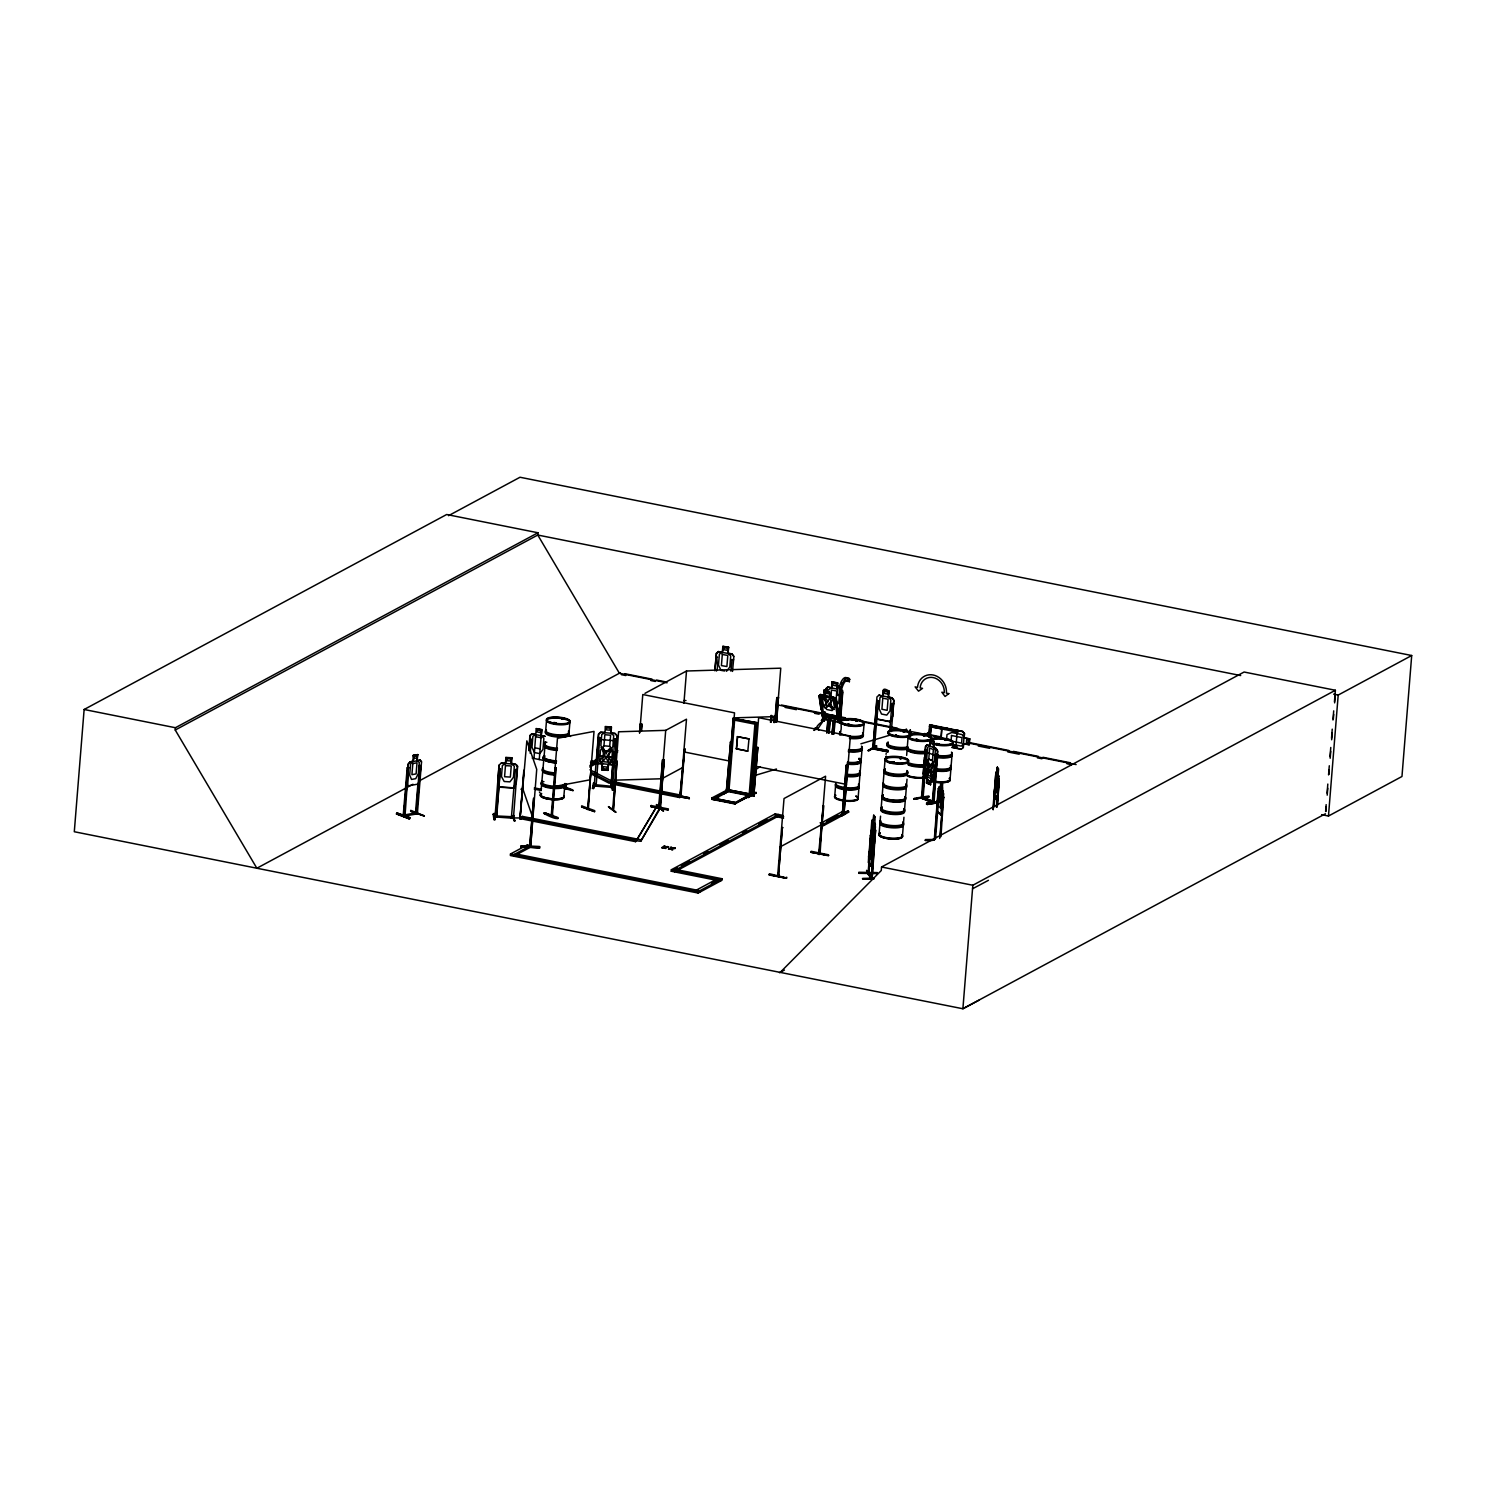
<?xml version="1.0" encoding="UTF-8"?>
<svg xmlns="http://www.w3.org/2000/svg" width="1486" height="1486" viewBox="0 0 1486 1486"><rect width="100%" height="100%" fill="white"/><g stroke="black" fill="none" stroke-linecap="round" stroke-linejoin="round"><path stroke-width="1.5" d="M874.102 840.835L874.195 834.37L871.298 830.433L870.629 835.615M874.307 840.835L874.4 834.37L871.502 830.21L870.424 835.596M870.387 835.504L868.437 862.363M868.678 862.214L868.548 855.899M868.716 873.991L870.239 855.249M868.753 871.799L867.713 871.725L868.92 872.171M874.121 848.357L871.855 878.375C877.037 881.588 857.756 859.892 871.78 877M872.245 877.019L871.13 876.981M944.985 729.422L929.53 726.728L930.013 724.648L928.991 736.666M931.648 725.261L931.202 727.063L931.685 725.242M994.208 795.772L996.939 800.081L994.171 795.92L995.806 773.482L992.889 809.331M994.524 789.456L994.171 795.92M908.912 733.1L910.324 729.682L910.212 733.712M910.119 731.892L909.859 732.524M539.622 846.63L520.787 846.667L539.659 847.93L539.622 846.611L520.843 845.775L520.88 847.076L525.041 847.224M659.71 807.957L660.546 808.105M658.651 808.18L660.341 806.545M844.865 680.086A15.101 5.145 -82.9 0 1 846.816 680.718L849.398 681.702L849.342 678.563A17.628 6 -82.9 0 0 841.633 685.919L841.039 687.925L838.067 686.16L837.454 695.262L839.46 695.522L842.655 690.488L839.683 688.724M839.46 695.522L840.073 686.421M823.931 711.775L823.504 718.722L824.191 711.627M825.12 695.727L825.714 688.798L827.683 687.015L831.547 687.739M825.306 695.764L825.826 688.947L827.758 687.219M823.913 714.134L823.225 718.611L831.826 720.283M823.671 714.376L825.064 714.617L824.971 718.983M825.473 712.073L824.749 718.927L822.687 719.373L824.433 719.8L824.321 715.843L822.167 715.936L823.894 716.289M825.584 714.209L825.139 718.983L825.027 714.636M830.99 696.693L831.491 690.006L836.785 691.027L835.949 702.154M828.668 689.467L831.64 688.018L831.993 681.777L837.677 682.873L837.138 688.872M831.733 687.981L832.179 682.018M839.46 693.795L838.791 702.692L835.596 706.909M838.253 721.936L840.444 721.936L842.766 691.993L841.206 691.677L838.884 719.317L839.739 722.772L836.358 698.587L834.538 698.68L838.271 722.53L839.46 722.753M839.2 721.472L841.206 691.677M839.831 732.561C843.435 729.217 838.791 714.58 840.37 717.589L839.999 721.917L842.543 692.049C837.435 686.068 845.72 693.535 840.946 691.826M667.103 682.798L619.383 673.251L537.765 535.034L537.951 532.768L446.673 514.509L84.126 709.491L74.3 831.733L256.985 868.251M978.791 1000.301L962.891 1008.753L256.855 868.233L175.237 730.016L175.404 727.731L537.951 532.768M409.857 817.727L396.911 812.953L409.95 817.671L409.096 818.823L396.836 813.678M409.857 818.693L396.725 813.826L396.985 812.916M403.449 814.402L405.269 814.328L403.449 814.347L403.616 816.39L404.991 816.204L408.446 767.575L407.201 767.798L403.152 816.223L417.362 813.864L421.541 761.779L420.111 759.978L417.343 760.572M413.182 755.408L417.826 754.628L413.182 755.408C415.653 762.838 410.043 760.108 408.018 764.343L403.746 816.353L405.269 814.328M406.96 786.001L403.375 816.148M404.824 814.161L404.545 815.963M413.312 755.464L412.978 761.594L410.563 763.99L409.672 775.116L411.529 779.444L415.746 778.664L418.383 773.482L419.275 762.355L417.176 760.795L417.677 754.572M409.096 818.823L396.223 813.919M423.733 815.925L410.638 811.337L410.73 810.334L424.309 815.851M417.027 760.758L417.51 754.795M415.393 813.864L417.343 813.808L415.374 813.938L417.919 783.939M416.247 814.087L419.405 765.513M416.173 814.068L415.969 812.34L417.492 812.099L416.544 813.678L419.349 781.413M419.721 776.806L421.095 765.439L419.851 765.68M417.194 813.919L417.269 812.118M493.073 814.291L494.021 814.105L494.987 819.659L493.946 819.585L493.185 814.179L494.206 813.344L494.987 819.659M493.946 819.585L494.875 819.399M505.909 757.47L505.63 763.637L502.379 765.42L501.469 776.546L504.181 781.487L509.958 781.859L513.45 777.271L514.342 766.163L511.407 763.99L512.094 757.786L505.909 757.414L505.426 763.358L501.209 763.098L499.073 765.179L494.987 817.17L496.677 817.226L500.373 768.819L498.627 768.541L500.373 768.819M499.073 765.179L497.791 781.134L499.222 787.171L513.766 788.063L516.348 782.212L517.63 766.237C515.308 761.779 508.063 766.256 511.871 757.971M496.287 817.263L500.336 768.634M511.537 816.39C514.249 815.22 514.212 819.548 511.351 818.136L515.401 769.562L517.128 769.859L515.401 769.562M513.264 815.405C516.849 830.785 513.209 809.22 511.351 818.136M494.597 816.891L513.246 818.247L513.19 816.501M523.815 770.212L520.026 819.12L526.843 740.845L536.725 769.358L530.632 847.113L513.71 856.177L513.822 854.654L530.688 845.59L527.344 844.921L510.478 853.986L510.367 855.509L698.179 893.049L721.992 880.251L722.103 878.746L676.241 869.57M513.432 818.266L517.425 766.293M514.045 815.535L512.986 815.517M514.899 820.829L514.063 819.9M515.215 855.36L515.345 853.837L699.813 890.727L699.702 892.232M520.973 789.289L521.92 788.472M519.914 818.545L524.001 770.695M519.933 818.6L520.936 819.12L520.936 816.947M640.856 839.776L522.57 816.427L520.917 818.749L635.599 841.67L656.849 806.322L660.49 806.749L640.726 841.299L637.104 840.853L637.234 839.349L656.849 806.322M528.793 750.616L529.889 735.496L531.951 733.675L535.722 734.474M529.053 750.467L530.149 735.551L532.007 733.88L545.065 736.443M530.168 753.216L531.542 739.248L529.982 738.932M533.976 758.529L536.205 728.53L541.963 729.589L541.275 735.7L543.876 738.301L542.966 749.408L539.752 753.606L534.458 752.566L532.007 747.254L532.898 736.146L535.907 734.716M527.233 846.426L527.344 844.921M533.697 798.744L529.629 847.131L529.61 844.884L530.706 845.441M529.74 847.113L533.53 798.261M529.462 846.704L530.632 847.113L534.18 798.279M539.269 759.569L541.666 729.793L536.372 728.753M539.381 791.982L540.142 793.041M545.659 730.963L546.532 720.246M545.325 741.978L541.09 790.552M557.882 818.563C525.487 803.945 558.587 822.91 557.956 817.541L544.898 812.823L557.844 818.322M544.935 812.786L544.47 813.864M556.154 767.742L555.095 767.686L556.154 767.742L552.328 816.185C550.47 816.798 550.749 813.436 552.532 814.384M551.213 816.074L557.473 738.282L594.029 731.409L587.732 809.517L587.769 807.752M555.708 767.575L551.77 816.297L551.752 814.161M566.37 786.726C564.271 791.629 565.07 785.797 565.497 786.558M563.918 796.106A11.758 3.251 4.6 0 1 550.322 798.632A11.758 3.251 4.6 0 1 541.554 793.431A11.739 3.232 4.6 0 0 550.322 798.651A11.739 3.232 4.6 0 0 563.881 796.125L564.773 785.704M569.082 732.059L569.974 721.342M565.2 784.125L564.699 788.769L565.182 786.986M566.445 783.902L566.073 788.583L565.999 783.735M564.346 787.339L573.243 790.645L564.271 788.527M581.936 806.805L581.639 805.876L594.697 810.65L594.586 811.653L581.565 806.879L594.586 811.653M587.23 807.567L587.1 809.331L588.345 809.406L591.669 760.813L587.843 809.183M592.505 788.434L593.378 783.215L594.437 783.345L593.546 788.509L592.505 788.379L594.326 783.085M593.546 788.509L593.638 787.506L592.598 788.304M599.805 737.613L598.059 737.65L599.805 737.613L596.072 786.205C595.663 787.041 591.651 784.218 595.812 784.441M595.663 786.224L595.867 784.181L594.214 784.051M613.012 761.984L610.746 787.487L612.436 787.691L617.043 735.644L614.832 762.838L612.696 764.788L608.48 764.436L607.997 770.38L601.811 769.841L602.294 763.841L598.282 763.544L596.257 761.259M601.811 769.841L602.517 763.655L599.582 761.408L600.474 750.281L603.948 745.786L604.839 734.716L610.616 735.217L609.724 746.325L612.436 751.322L611.545 762.448L608.294 764.157L607.811 770.175L602.034 769.674M605.489 726.784L611.266 727.286L610.783 733.23L613.718 735.496L612.826 746.604L609.353 751.099L603.576 750.597L600.864 745.563L601.756 734.437L605.006 732.728L605.304 726.505L611.489 727.044L611.006 733.062L615.018 733.341L617.024 735.7L614.925 733.545L600.678 732.357L598.654 734.195L596.48 761.185L598.375 763.358L612.696 764.733M608.517 806.954C630.566 822.798 593.917 795.53 615.706 812.359M610.987 787.524L614.832 739.118L616.56 739.081L614.832 739.118M614.498 743.539L614.87 738.932M612.418 790.162C611.693 781.58 615.947 783.661 613.458 790.255L612.418 790.162L613.421 783.995L614.331 785.091M604.821 732.449L600.604 732.152L598.468 734.047L594.177 786.038L612.678 787.469C614.925 784.218 607.774 786.131 612.975 785.908M613.346 807.771L612.232 809.573L613.291 809.759M612.473 807.808L612.715 809.814L618.585 731.781L665.709 730.35L686.495 719.187L680.105 796.979L689.225 798.465M613.458 809.759L617.006 761.148L613.346 809.74M639.444 732.951L640.429 723.923L641.971 724.239L641.45 730.889M639.704 732.802L642.788 694.519L734.53 712.871L734.158 717.478M641.172 731.038L641.971 724.239M635.599 841.67L637.234 839.349M651.091 806.526L651.184 805.505M663.016 810.947L656.385 804.539L663.499 810.873M658.558 808.18L662.552 759.792L664.279 759.68L660.267 808.291L640.726 841.299M659.282 808.105L662.552 759.792M659.041 808.421L659.431 806.341L660.527 806.805M659.765 804.167L665.709 730.35M659.784 808.365L664.279 759.68M663.945 759.885L660.267 808.291M668.44 847.224L665.375 847.336L664.242 845.868L664.651 847.373C658.688 849.23 664.576 844.735 665.152 848.395L665.561 847.039L668.496 846.723L665.561 847.039M662.477 847.856L664.855 847.094L665.152 848.395M665.375 847.336L665.078 846.036M668.31 809.703L650.887 806.638L668.106 810.056L668.403 808.941L651.147 805.542M671.505 848.933C665.356 850.494 671.189 846.091 671.839 849.732L672.266 848.376L675.183 848.06L672.266 848.376M669.164 849.193L671.542 848.432L671.839 849.732M668.384 849.045L671.356 848.71L670.948 847.206L672.062 848.673L675.146 848.562M672.062 848.673L671.765 847.373M683.913 703.268L686.513 671.003L780.763 668.18L776.435 722.01M671.375 869.719L720.599 879.545L720.469 881.068L671.263 871.223L671.375 869.719L775.265 813.845L782.992 815.387M679.734 797.555L681.368 795.233L679.845 796.05L611.043 782.286L610.932 783.809L679.734 797.555L684.712 748.703L680.885 797.109M674.607 871.892L674.737 870.387L778.608 814.514M684.712 748.703L680.161 796.979M689.17 798.725L689.263 797.722L676.334 795.159L689.281 797.796M689.393 798.576L674.161 795.567M696.358 891.563L696.47 890.058L717.255 878.876L717.125 880.399M714.822 670.78L716.326 653.357L718.37 651.537L722.363 652.224L722.846 646.261L728.697 647.264L728.01 653.376L730.722 655.902L729.83 667.01L726.505 671.282M716.512 653.468L714.97 669.369M698.179 893.049L698.309 891.544L722.103 878.746M716.438 671.04C719.001 667.883 715.453 654.156 717.552 657.221M723.013 646.503L722.475 652.503L719.391 653.989L718.481 665.096L721.044 670.353L724.685 670.985M756.745 722.605L751.024 795.196L734.846 803.945L711.905 799.357L712.035 797.852L727.694 789.66M727.954 790.626L712.463 798.892M712.556 798.948L735.496 803.536L712.444 799.152M719.187 796.44L713.41 799.096M727.954 653.431L728.419 647.469M730.889 671.152L732.022 659.487M732.505 671.431L733.917 656.31L732.022 653.859L728.233 653.208M728.511 789.865L724.462 792.874L728.567 790.682M726.375 790.533L730.592 741.96L726.543 790.571L727.991 790.812L711.905 799.357M726.84 791.332L749.78 795.846M750.337 795.363L756.133 722.865L750.43 795.567L727.341 790.868L733.267 718.425L756.913 722.679L733.044 718.537L756.355 723.162M727.49 790.979L733.322 718.388M727.936 790.998L728.92 777.308M729.57 771.271L730.388 759.16M731.001 753.513L731.855 741.012M732.487 734.288L733.304 722.865M728.177 790.849L728.864 781.562M729.83 771.141L730.332 763.414M731.261 753.365L731.929 745.118M732.672 735.904L733.415 726.691M736.35 748.814L737.539 736.61L749 738.895L747.811 751.117L736.35 748.814L747.811 751.117M736.573 748.703L737.539 736.61M733.545 803.48L749.13 795.103L755.037 722.66M755.984 723.125L756.913 722.623L751.08 795.214L734.493 803.685L750.616 794.044L727.527 789.642L750.281 794.174M734.846 803.945L734.808 802.44M748.238 797.629L756.002 792.409L747.365 797.332M749.223 794.88L749.148 793.747M756.281 747.087L752.232 795.716L758.659 717.682L850.382 736.034L844.048 814.012L842.581 811.95M754.126 795.79L752.603 795.493C752.027 790.162 755.074 798.688 753.996 794.211M757.841 747.402L753.774 795.994L757.841 747.402L756.021 747.235M755.928 793.413L754.962 793.227L755.91 792.409M770.472 722.345L771.03 715.435M770.955 720.524L771.327 715.918M771.123 722.363L771.68 715.453M771.605 720.543L771.977 715.936M773.797 722.53L774.355 715.62M774.28 720.729L774.652 716.122M774.447 722.549L775.005 715.639M774.838 722.047L776.806 697.621L778.404 697.584L776.676 722.196M775.079 722.233L776.806 697.621M775.153 815.35L775.265 813.845M778.534 875.923C777.921 874.492 779.834 872.932 778.367 876.461L782.36 827.572L778.367 876.461M777.605 876.331L784.032 798.539L825.584 776.194L819.288 853.948M786.577 877.929L769.432 873.731L768.949 874.938L786.224 878.245L769.302 874.604L786.614 878.152L786.688 877.149M811.077 852.295L811.17 851.292L828.464 854.766L828.334 855.713L811.077 852.295L828.761 855.434L811.189 852.11M826.755 732.765L827.813 719.8L830.265 719.893M826.959 732.932L828.073 719.93M827.665 730.35L828.352 719.521M827.925 730.35L828.445 723.868M827.999 730.295L828.519 723.812M818.545 854.413L819.548 852.184M828.334 731.001L829.281 720.153M823.82 805.709L819.157 854.524L820.031 854.19L823.225 805.598L818.619 854.301M828.668 733.155L829.188 720.208M828.928 732.747L830.061 719.744L829.207 732.858M824.358 825.194L824.489 823.69L820.123 822.798M831.919 733.917L833.665 720.71M832.104 734.084L833.237 721.082M832.624 733.657L832.977 727.156M833.293 734.325L834.426 721.304L832.959 720.951M833.813 734.307L835.206 720.896M834.668 796.923L835.541 786.224M841.299 816.185L840.5 815.071L841.28 816.223L848.97 811.969L848.097 810.817L842.376 813.975L848.097 810.817M846.203 765.271L848.023 765.439L846.203 765.271L842.488 812.21M842.395 813.734L846.463 765.123M847.744 765.569L843.862 813.975M842.562 813.511L844.122 813.826L844.178 812.248M845.255 812.508L845.144 814.012L822.854 826.012L822.965 824.489L845.255 812.508L841.912 811.839L821.145 823.021M858.109 798.038L858.964 787.32M859.112 785.072L860.022 773.965M860.19 771.717L861.081 761.018M861.174 759.978L862.029 749.26M863.255 733.675L864.146 722.958M858.778 873.285L858.834 872.263L877.353 872.598L877.279 873.619L858.778 873.285L877.093 873.211M868.827 750.857L876.703 745.656L867.88 750.671L873.805 747.421M876.926 700.333L872.876 748.963L876.963 696.934L879.025 695.114C888.331 700.036 877.483 683.913 889 691.064L888.424 697.064M862.567 878.467L874.177 878.022M872.598 748.87L872.728 747.068L874.641 747.458M874.251 747.402L874.344 749.223L874.92 747.309M878.486 700.649L874.232 749.185M867.843 871.669L867.583 873.545L871.446 878.858L875.365 824.098M869.31 851.515L869.57 854.227L872.505 819.956L871.78 821.647M868.771 874.047L868.678 861.973M869.05 857.366L871.743 821.517M869.199 860.153L868.01 873.972M869.57 855.546L870.127 848.636M872.375 841.355C873.527 816.687 872.096 875.793 871.353 848.673L870.22 853.187L873.824 815.22L875.05 816.984L874.771 825.956L872.876 840.946L871.502 833.627M868.548 873.508L869.31 861.991M869.681 857.385L871.056 841.819L872.171 843.472L871.26 854.58L870.164 852.927M871.409 839.831L871.873 833.627L870.982 841.243L871.873 837.38L873.174 842.803M873.341 821.164L873.619 815.22L874.845 816.984M883.52 690.173L882.963 696.172L879.972 697.603L879.08 708.711L881.514 714.042L886.789 715.082L889.984 710.884L890.876 699.776L888.219 697.231L889 691.064M874.065 840.816L871.223 866.524L873.359 842.506L870.573 838.364L869.867 840.054M872.189 864.48L871.335 878.783M872.245 858.146L875.44 826.81L872.319 820.179M874.492 843.751L875.607 829.931L872.171 878.858L868.474 873.527M879.025 834.668L879.916 823.968M880.065 821.721L880.548 816.167M881.142 808.365L881.997 797.648A11.795 3.251 4.6 0 1 882.963 796.719M882.09 796.626L882.981 785.908M883.13 783.661L884.021 772.553M884.207 770.305L885.062 759.587M886.027 754.294L886.232 753.402M889.724 731.186L891.953 703.547L893.773 703.714L891.953 703.547M891.284 731.502L893.978 700.24L892.083 697.788L888.517 697.027M1334.447 701.708L1335.375 690.266L1244.098 672.025L881.551 867.007L881.272 870.536L780.336 972.253M906.646 755.39L907.073 749.817M907.259 747.588L908.113 736.87M902.466 835.782L903.339 825.064M903.488 822.817L903.952 817.263M904.565 809.461L905.364 799.412M905.531 797.722L906.386 787.004M906.553 784.757L907.017 779.203M914.317 799.319L914.373 798.298L928.861 796.013L928.787 797.016L913.649 799.041L928.787 797.016M926.67 782.955L930.663 784.682L926.521 783.085L927.153 777.122L924.403 776.101L923.159 773.426L924.459 757.433M932.744 800.731L933.449 803.127L921.431 798.261L925.518 746.306L927.134 744.672L925.648 746.436L924.533 762.281M922.267 796.459L922.472 796.905C923.716 802.161 922.342 792.558 922.137 798.223L923.79 775.135M924.348 768.225L925.091 759.012M929.363 735.421L927.45 735.031L927.394 733.137L927.227 735.143L929.679 735.236L928.824 735.7M926.428 750.319L925.332 749.873L926.428 750.319L922.434 798.706M923.029 798.632L924.886 775.581M928.713 736.815L929.697 724.704L962.668 731.409L964.544 733.712L964.135 737.799L969.856 738.895L969.299 744.895L963.652 743.762L963.337 747.607L961.182 749.315L951.894 747.477M927.394 733.137L929.53 733.397L929.512 735.774M929.902 737.056L931.536 726.524L929.902 726.152M930.18 736.907L930.998 726.821M934.304 741.421L933.524 747.551L935.344 750.337L934.453 761.464L932.075 765.42L928.36 763.915L932.075 765.383L931.183 776.491L929.586 770.342C927.524 778.905 922.843 773.203 928.843 768.615C923.976 758.213 928.88 757.823 929.734 767.668C932.038 758.863 936.533 764.287 930.496 769.321L932.446 777.122L927.45 774.986L928.36 763.878L926.762 758.343L927.654 747.235L929.809 746.046L930.162 739.842L934.304 741.421C930.979 748.015 936.217 746.771 937.647 751.099L936.199 767.11M929.957 746.028L930.44 740.065L934.007 741.588M927.153 804.465L937.48 802.83L927.153 804.502L926.558 803.22L938.966 801.27L926.577 803.239M925.128 840.277L934.453 840.184M932.205 840.5L925.444 840.574L925.518 839.553L934.545 839.479M930.385 784.459L930.868 778.497L933.71 779.853L935.177 778.07M930.496 784.701L931.016 778.478L933.189 777.289L934.081 766.182L932.465 760.609L933.357 749.538L929.642 748.034L928.75 759.142L932.465 760.646L928.731 759.105L926.354 763.061L925.462 774.187L927.301 776.974L926.521 783.085M932.242 800.88L932.205 802.7L936.626 754.164L937.722 754.591L933.951 803.034L933.988 801.158M923.252 797.425L932.706 801.233L933.84 802.96M932.911 800.248L934.583 779.5M935.511 767.983L935.883 763.377M933.004 802.57L933.078 800.824M937.647 751.099L933.264 803.109M940.879 739.136L941.697 729.143L947.548 728.381M930.292 742.703A11.795 3.251 4.6 0 1 941.158 739.099L941.79 729.106M934.397 838.234L938.242 788.564M937.276 804.558L938.985 787.004L943.294 791.314M934.898 838.717L938.112 792.149M935.53 838.717L938.483 801.846M940.471 788.472L940.898 782.268C944.446 788.862 941.957 800.118 940.489 807.994L938.836 806.341L938.335 800.694L940.898 782.268L942.663 784.051L942.198 789.995L943.721 793.895L941.177 815.182L942.44 809.777M946.545 740.139L946.991 734.586L951.746 732.505L962.278 734.623L963.931 737.966L969.856 738.895M939.654 838.438L943.61 796.96L940.954 836.618M940.322 836.637L943.331 791.146M950.074 779.296L950.947 768.578M951.096 766.33L951.987 755.222A11.795 3.251 4.6 0 1 938.39 757.749M955.814 748.257L957.263 730.388M956.835 746.529L956.705 748.164M957.727 732.171L958.136 730.388L957.727 732.171L929.512 726.375M963.151 747.495L964.34 733.75M1335.375 690.266L972.828 885.247L962.891 1008.753L1325.438 813.771M993.187 809.814L997.329 767.185L997.087 773.389L996.122 771.921L998.629 776.231M993.725 807.047L994.84 793.227M995.583 783.995L996.14 777.085M994.208 805.226L994.951 796.013M997.366 767.426L998.276 777.902L996.456 792.911L995.286 785.592M998.09 775.042L998.629 768.949L997.329 767.185M996.4 807.214L999.075 778.775L996.883 805.412M997.05 807.232L999.094 781.896L997.533 805.412M1325.623 811.486L1326.162 804.632M1327.091 793.19L1327.815 784.051M1328.558 774.893L1329.301 765.754M1330.026 756.597L1330.769 747.458M1331.512 738.301L1332.236 729.162M1332.979 720.004L1333.704 710.865M1325.921 811.3L1326.292 806.694M1327.202 795.159L1327.76 788.23M1328.874 774.392L1329.246 769.785M1330.174 758.25L1330.732 751.322M1331.66 739.787L1332.218 732.858M1333.332 719.02L1333.704 714.413M1334.632 702.878L1335.19 695.95M1328.465 816.037L1338.199 695.058L1411.7 655.512L1401.967 776.491L1328.465 816.037L1321.63 814.662M635.711 840.166L520.917 817.411L522.57 816.427M555.875 722.883L554.668 723.756M561.727 718.574L563.268 719.335L562.358 718.927M561.857 719.168L562.841 719.113L561.708 718.834M562.804 718.63L561.764 718.5M848.543 725.335C843.472 724.276 853.261 724.518 849.379 725.335M847.93 725.038L849.695 724.314M849.602 725.298L848.116 724.128M855.583 720.506L857.441 720.933L855.472 720.691M856.846 720.654L855.899 720.134L856.846 720.32M857.218 721.119L856.419 720.041M896.021 735.106C892.677 736.61 901.482 735.83 895.594 735.719M893.327 761.872L893.569 762.931M903.767 731.075C903.247 731.038 905.568 732.988 903.061 731.465M899.94 758.269L900.943 758.362M900.256 758.176L900.59 758.269M903.098 732.059L903.581 731.335M901.148 758.919L899.94 758.733L901.259 758.38M915.227 740.177L916.008 739.731M915.116 739.972L916.713 739.155M916.323 740.548C919.76 738.821 911.735 741.514 917.252 739.415M935.827 744.245L936.904 743.799M938.037 744.672C942.718 743 934.118 746.455 937.034 743.427M945.95 739.601C943.48 740.585 946.916 740.678 945.616 739.396M905.104 731.762L906.256 728.976L907.054 730.146M962.594 731.595L929.586 725.131L931.629 724.908M510.831 817.932L529.685 817.987M996.716 799.84L997.552 794.676L996.735 800.081M597.168 750.058L598.598 756.151L613.142 757.358L615.743 751.637M593.304 788.36L594.4 782.36M596.202 784.775L610.839 786.224M612.678 790.05L613.569 784.887M873.527 846.166L874.102 842.711M873.545 846.351L874.307 842.729M872.505 837.677L871.65 837.157M872.449 837.565L871.818 835.169M857.385 797.61A11.832 3.269 4.6 0 1 845.961 801.195A11.832 3.269 4.6 0 1 835.596 795.809L835.596 795.363A11.832 3.269 4.6 0 0 847.54 800.824A11.832 3.269 4.6 0 0 855.973 796.292M756.207 724.406L733.211 719.893M847.391 681.442L848.004 679.176L850.011 679.418M837.77 711.645L836.469 715.992L823.281 713.633L820.922 708.469L819.25 695.875L820.625 694.426C830.451 699.126 816.873 685.027 829.467 691.51L830.08 696.358L833.07 698.476L834.37 707.317L832.086 710.568L826.792 709.546L823.393 705.218L822.092 696.395L824.693 695.355L823.801 690.433M839.033 687.591L839.627 685.659A17.628 6 -82.9 0 1 847.336 678.303M418.142 783.809L420.111 777.772M408.018 764.343L407.647 785.964L418.365 784.032L420.389 777.828M995.62 773.612L996.326 771.921M924.589 757.526L926.465 752.046L935.827 755.817L936.589 762.244M924.738 757.507L926.54 752.288M934.285 772.237L936.069 767.017L934.36 772.479L924.998 768.689L924.403 762.244L924.998 768.689M871.39 856.902L872.449 858.369L872.821 856.809M520.954 817.337L520.267 817.374M914.261 799.041L928.62 796.83M838.94 713.391L841.355 707.949L839.144 713.577M890.077 721.602L892.51 716.178M544.73 756.467L543.189 760.33L532.174 758.101M822.315 720.338C825.324 720.691 816 724.184 816.13 729.477M516.144 782.175L513.617 787.803L499.389 786.93M600.288 739.675L597.762 745.322L600.158 739.471L614.702 740.734L616.114 746.882M938.353 788.713L939.226 787.004L940.229 788.212M901.779 834.928A11.832 3.269 4.6 0 1 890.355 838.494A11.832 3.269 4.6 0 1 879.991 833.107L879.916 833.535A11.832 3.269 4.6 0 0 890.318 838.94A11.832 3.269 4.6 0 0 901.761 835.355A11.795 3.251 4.6 0 1 890.318 838.903A11.795 3.251 4.6 0 1 880.009 833.535L879.953 833.553M750.207 795.27L734.678 803.35M868.734 750.579L876.48 746.474M875.756 746.362L876.629 746.678M748.09 797.425L755.817 793.134M820.532 694.556L833.776 697.083L836.079 698.996L839.646 722.716M820.848 708.599L823.485 713.373M830.08 696.358L836.358 698.587M823.281 713.633C842.451 721.23 837.788 712.686 836.079 698.996L834.538 698.68M823.003 719.503L819.492 695.318L821.052 695.615L824.34 719.744L823.634 716.363M823.133 719.001L840.166 722.307L823.355 718.964M839.367 719.28L838.16 718.444M839.2 719.243L825.38 715.899L838.754 718.5M408.297 764.436L409.82 762.188M825.9 717.998L824.098 721.137L821.442 720.561L823.244 717.441L825.937 718.425L823.244 717.441M818.247 728.251L823.207 720.951M870.462 840.927L871.205 839.831M777.902 874.511L779.24 874.771M818.767 852.611L819.64 852.723M933.654 779.63L935.028 778.107L935.827 755.817M870.907 878.3L871.855 878.375M612.622 764.528L614.647 762.69M716.456 653.506L718.37 651.537M820.736 694.594L818.972 695.894L821.034 708.599M553.832 722.865L555.281 722.828M556.228 723.738L554.78 722.883M563.12 719.243L562.061 719.131M846.927 724.796L848.376 724.109M895.612 736.294L894.813 735.774L896.597 735.18M914.614 739.526L915.952 740.362M923.753 736.034L923.939 735.551M894.275 762.801L892.826 763.005M894.758 763.098L894.052 762.058M944.613 739.787L945.245 740.325M944.929 740.251L945.56 739.675M945.82 740.251L945.133 739.842M728.642 647.302L722.958 646.54M733.638 659.747L731.818 659.635M415.541 812.099L416.897 811.913M752.418 771.866L760.089 766.665M541.424 793.747L541.387 794.193A11.814 3.251 4.6 0 0 550.266 799.394A11.814 3.251 4.6 0 0 563.9 796.923A11.814 3.251 4.6 0 1 550.266 799.394A11.814 3.251 4.6 0 1 541.443 794.23M551.269 814.328L552.439 814.848M680.235 795.214L680.142 795.196M545.065 736.313L541.201 735.551M827.683 687.015L836.934 689.04L837.677 682.873M659.152 806.619L658.855 806.378M684.154 700.408L685.975 700.556M541.48 788.546L540.978 790.478L534.273 789.14M541.071 789.215L534.366 787.896M726.598 788.75L728.567 788.899L726.933 788.583M726.264 790.459L726.84 788.546M728.456 790.533L724.722 792.8L724.592 791.871M747.272 797.443L753.123 794.174M782.36 827.572L782.955 827.683M840.463 815.814L848.153 811.597M448.531 515.679L520.007 477.247L1411.7 655.512M175.237 730.016L537.765 535.034L1240.68 675.554M256.855 868.233L412.997 784.255M419.126 780.949L620.238 672.786M644.961 693.349L686.513 671.003M590.499 762.69L596.499 759.476M592.375 763.135L596.388 760.981M589.849 765.513L595.849 762.281M613.829 752.622L617.823 750.467M589.738 767.017L597.725 762.727M613.718 754.126L617.712 751.972M682.594 767.575L661.809 778.757L614.684 780.169M749 738.895L737.316 736.722M825.287 714.636L824.228 714.19M879.025 695.114L892.064 697.937L893.699 700.333L892.696 716.233L890.207 721.825L876.944 719.168L875.774 712.853L877.037 719.131M723.088 794.341L726.988 792.242M924.236 733.545L928.323 734.084M671.263 871.223L677.375 867.935M681.442 865.744L689.597 861.36M703.862 853.707L707.93 851.515M720.153 844.94L728.307 840.556M742.554 832.884L746.641 830.693M758.863 824.117L766.999 819.733M678.675 869.7L778.497 816.018M928.769 736.09L929.642 735.737M962.594 731.446L964.544 733.712M711.46 883.446L715.249 881.421M826.68 821.479L838.011 815.387M780.131 846.927L821.684 824.581M779.481 972.717L784.422 970.061M972.55 888.777L988.431 880.325M819.213 852.24L819.455 852.723M553.033 722.902L554.204 722.493M924.422 736.183C924.998 734.808 922.044 735.329 924.663 735.793M924.626 736.146L923.233 735.626L924.329 735.923M936.7 743.446L937.183 744.616M936.496 743.91L937.945 743.687M894.312 762.392L891.934 763.061M564.383 788.546L566.073 788.509M752.046 776.324L776.472 769.024M860.896 743.817L889.761 735.198M594.344 784.106L594.4 785.853M530.595 845.404L529.685 844.94M592.115 760.962L591.056 760.925M409.672 762.132L420.185 760.238M408.891 767.742L407.201 767.798M410.842 811.189L424.364 815.925M553.572 786.67L590.146 779.797M415.913 812.842L405.232 814.83M553.944 722.512L554.427 723.106M856.01 720.933L856.586 720.431M849.435 724.722L848.655 724.053M895.464 735.124L896.374 735.551M938.966 744.523L937.387 744.579M893.848 762.912C896.82 762.541 888.331 761.928 892.9 763.08M923.159 773.426L924.571 776.063L933.821 779.593M929.679 745.786L926.967 744.69M937.722 754.591L936.124 754.238M934.36 772.479L925.109 768.541M932.706 801.233L922.75 797.499M926.465 804.223L939.041 802.199M941.883 729.329L947.474 728.623M665.412 846.816L667.697 846.574M672.099 848.172L674.403 847.912M661.679 847.707L664.651 847.373M565.627 788.342L565.906 786.558M849.175 724.741L850.215 724.834M849.732 725.279L848.543 725.149M903.228 731.446L904.547 731.595M895.649 735.459L894.925 736.332M936.979 743.929L938.855 744.096M893.346 761.835L891.879 762.021L892.696 762.467M892.752 761.854L892.176 762.894M617.247 761.334L616.449 761.371M656.44 805.412L663.499 810.929M777.048 697.807L778.627 697.77M733.192 717.887L776.862 716.568M944.112 797.443L942.978 796.96M939.914 787.951L941.492 813.845M937.034 811.003L937.202 804.52L937.072 811.003L941.214 815.182M553.906 722.883L555.875 722.976L554.798 722.53M555.021 723.571L553.758 723.422M915.562 739.359L917.624 739.842L916.658 739.192M936.997 743.817L938.093 744.059M874.585 822.947L875.347 824.266M862.512 878.69L874.139 878.858M862.716 878.839L871.985 879.118M873.155 842.506L873.359 845.255M997.942 774.893L998.833 776.231M998.852 776.045L999.038 778.794M612.715 787.691L612.808 785.704M529.22 847.299L539.659 847.874M501.209 763.172L515.531 764.25L517.425 766.349M496.38 815.22C493.092 816.074 494.671 816.26 496.788 815.275M848.915 725.539L847.577 725.317M554.389 723.143L555.708 723.106M554.742 723.923L553.646 723.552M892.937 762.077L894.572 762.578M603.948 745.786L609.724 746.325M613.012 757.154L598.784 755.965L597.391 750.003M842.971 811.746L844.438 812.062M896.299 735.496L897.563 735.83M937.87 743.799L939.468 744.412M937.462 744.653L936.273 744.3M873.304 748.721L888.145 751.749M892.937 762.504L892.622 763.042M718.37 651.815L731.929 654.044L733.657 656.403M832.086 682.074L837.472 683.021M819.232 695.727L820.792 696.024M838.698 721.602L840.537 721.769M535.74 736.703L541.034 737.743M534.849 747.811L540.142 748.851M640.15 724.072L641.711 724.388M730.332 742.108L732.152 742.276M545.046 742.127L546.867 742.276M752.752 793.728L753.959 793.97M752.12 795.623L753.922 795.772M674.031 795.716L678.192 796.552M1333.648 694.148L1338.199 695.058M883.427 690.228L888.795 691.231M876.666 700.482L878.207 700.798M877.111 719.001L890.17 721.546M624.789 673.697L652.057 679.158M656.608 680.068L665.691 681.87M781.58 705.051L822.482 713.224M827.033 714.134L845.2 717.775M863.385 721.397L897.47 728.214M931.555 735.031L940.638 736.852M967.906 742.294L1008.808 750.467M1013.359 751.377L1038.361 756.374M1042.893 757.284L1070.161 762.745M778.46 705.051L821.628 713.689M826.179 714.599L853.447 720.041M862.53 721.862L905.698 730.499M910.249 731.391L942.068 737.762M967.052 742.759L1076.124 764.566M621.259 674.644L625.81 675.554M650.831 680.551L655.382 681.461M784.98 707.373L796.366 709.658M814.551 713.299L819.102 714.209M844.104 719.205L848.655 720.116M896.411 729.663L900.962 730.573M978.271 746.028L989.639 748.294M1007.842 751.935L1019.21 754.201M1037.395 757.841L1041.946 758.752M1066.948 763.748L1071.499 764.658M969.206 744.616L963.485 743.52L961.349 746.121L950.817 744.022M952.229 745.805L956.575 746.659M952.377 747.291L961.201 749.055M873.396 746.975L874.901 747.272M888.256 750.486L874.604 747.96L887.978 750.634M887.885 751.897L872.914 748.925M683.634 751.86L730.629 761.259M754.758 766.07L846.5 784.422M730.183 790.886L751.08 795.214M727.434 790.645L750.17 795.066M712.11 797.926L735.031 802.514L712.277 797.963M612.566 781.487L681.368 795.233M783.661 816.631L777.104 815.331L776.974 816.836L783.531 818.154M630.194 786.54L634.633 787.431M652.391 790.979L656.831 791.871M674.588 795.419L681.238 796.756M881.551 867.007L972.828 885.247M84.126 709.491L175.404 727.731M529.183 819.288L533.678 820.179M558.42 825.139L562.915 826.03M580.896 829.634L585.391 830.525M603.39 834.11L607.885 835.021M625.866 838.606L630.361 839.516M684.86 872.821L689.225 873.694M700.147 875.886L704.513 876.759M510.478 853.986L698.309 891.544M542.223 860.747L546.718 861.657M564.717 865.261L569.212 866.152M587.211 869.756L591.707 870.647M616.449 875.607L620.962 876.499M638.961 880.102L643.457 880.994M661.456 884.597L665.951 885.489M690.693 890.448L695.188 891.34M944.743 740.158L945.82 739.935M916.695 739.545L917.846 739.991M896.615 735.533L897.785 735.979M933.189 801.288L933.914 801.158M922.212 798.205L930.719 801.734M568.989 734.641L570.55 736.499M566.073 787.394L572.649 789.846M407.647 785.964L406.885 780.243M824.544 719.205L823.69 712.834M734.734 718.611L728.92 791.258L713.354 799.579M927.004 744.913L936.329 748.591M589.961 769.785L610.505 780.41M590.964 772.218L609.446 781.785L609.334 783.308L590.852 773.742M940.972 783.809L941.864 786.856L940.805 785.797M937.146 810.854L941.418 815.182M556.396 761.575A11.814 3.251 4.6 0 1 544.508 756.095L544.452 756.133A11.814 3.251 4.6 0 0 556.377 761.761M420.036 760.182L421.522 761.946M849.398 681.702L848.822 680.96A15.101 5.145 -82.9 0 0 841.708 688.984M869.403 854.06L870.369 855.379M869.366 854.227L870.164 855.379M871.409 857.162L872.263 858.369M873.768 816.761L874.362 819.808L873.619 818.749M872.301 819.956L873.378 821.424M872.616 825.603L871.966 825.603M871.669 833.627L873.006 835.541M868.474 862.214L871.428 866.524M838.067 686.16L839.014 687.665M997.459 768.726L997.96 771.773L997.292 770.714M936.18 748.628L937.35 751.154M672.229 848.877L672.675 849.899M665.524 847.54L665.988 848.562M670.948 847.206L671.393 848.209M664.242 845.868L664.688 846.871M522.942 789.233L532.824 817.764M614.535 740.92L615.91 746.882M513.432 817.04L513.859 820.811M511.407 816.687L496.77 815.963M837.454 718.908L837.993 722.345M820.161 699.627L822.965 719.558M835.912 699.014L837.677 711.775M829.225 691.752L829.912 696.488M824.098 721.137L821.442 720.561M544.322 755.947L544.489 755.687A11.832 3.269 4.6 0 0 556.433 761.166M869.57 852.035L870.889 859.354L873.081 841.726L871.539 845.98L870.907 839.293M813.715 730.35A2.359 1.69 34.1 0 1 814.774 730.332M905.903 785.332A11.981 3.306 4.6 0 1 894.349 788.955A11.981 3.306 4.6 0 1 883.854 783.494M904.807 797.313A11.832 3.269 4.6 0 1 893.383 800.88A11.832 3.269 4.6 0 1 883.018 795.493L883.018 795.047A11.832 3.269 4.6 0 0 893.42 800.415A11.832 3.269 4.6 0 0 904.844 796.83M905.68 786.113A11.795 3.251 4.6 0 1 895.817 789.79A11.795 3.251 4.6 0 1 883.074 785.054M904.825 796.552A11.795 3.251 4.6 0 1 893.457 800.1A11.795 3.251 4.6 0 1 883.13 794.731M906.98 771.996A11.981 3.306 4.6 0 1 895.426 775.599A11.981 3.306 4.6 0 1 884.932 770.157M905.847 783.884A11.795 3.251 4.6 0 1 896.002 787.543A11.795 3.251 4.6 0 1 883.26 782.825M907.444 773.649A11.795 3.251 4.6 0 1 893.829 776.175A11.795 3.251 4.6 0 1 885.043 770.955M905.958 784.645A11.981 3.306 4.6 0 1 895.965 788.379A11.981 3.306 4.6 0 1 883 783.568M907.036 771.308A11.981 3.306 4.6 0 1 895.482 774.912A11.981 3.306 4.6 0 1 884.987 769.469M906.924 770.528A11.795 3.251 4.6 0 1 895.538 774.095A11.795 3.251 4.6 0 1 885.21 768.726M902.856 823.393A11.981 3.306 4.6 0 1 891.284 827.015A11.981 3.306 4.6 0 1 880.789 821.554M902.615 824.173A11.795 3.251 4.6 0 1 891.228 827.739A11.795 3.251 4.6 0 1 880.901 822.371M901.779 834.612A11.795 3.251 4.6 0 1 890.393 838.16A11.795 3.251 4.6 0 1 880.065 832.792M904.677 798.539A11.795 3.251 4.6 0 1 896.337 802.236A11.795 3.251 4.6 0 1 881.978 798.316M903.915 810.037A11.981 3.306 4.6 0 1 892.362 813.659A11.981 3.306 4.6 0 1 881.867 808.198M902.782 821.944A11.795 3.251 4.6 0 1 892.937 825.603A11.795 3.251 4.6 0 1 880.195 820.885M904.38 811.709A11.795 3.251 4.6 0 1 890.764 814.235A11.795 3.251 4.6 0 1 881.978 809.016M902.912 822.705A11.981 3.306 4.6 0 1 891.34 826.327A11.981 3.306 4.6 0 1 880.845 820.866M903.971 809.35A11.981 3.306 4.6 0 1 892.417 812.972A11.981 3.306 4.6 0 1 881.922 807.511M903.86 808.588A11.795 3.251 4.6 0 1 892.473 812.155A11.795 3.251 4.6 0 1 882.164 806.787M557.361 749.706A11.981 3.306 4.6 0 1 545.325 744.152M557.287 750.43A11.814 3.251 4.6 0 1 544.508 745.712M556.451 760.851A11.739 3.232 4.6 0 1 544.638 755.39M568.451 732.635A11.981 3.306 4.6 0 1 556.879 736.257A11.981 3.306 4.6 0 1 546.402 730.796M557.473 748.201A11.795 3.251 4.6 0 1 545.603 742.721M568.228 733.415A11.814 3.251 4.6 0 1 556.823 736.982A11.814 3.251 4.6 0 1 546.476 731.614M557.417 749.018A11.981 3.306 4.6 0 1 545.381 743.464M568.506 731.948A11.981 3.306 4.6 0 1 556.934 735.57A11.981 3.306 4.6 0 1 546.458 730.109M568.414 731.186A11.814 3.251 4.6 0 1 558.55 734.846A11.814 3.251 4.6 0 1 545.771 730.109M564.308 784.051A11.981 3.306 4.6 0 1 554.315 787.766A11.981 3.306 4.6 0 1 541.35 782.973M542.26 782.212A11.981 3.306 4.6 0 1 543.913 781.599M564.104 784.831A11.814 3.251 4.6 0 1 554.222 788.49A11.814 3.251 4.6 0 1 541.461 783.772M556.284 762.82A11.739 3.232 4.6 0 1 544.47 757.377A11.758 3.251 4.6 0 0 556.284 762.857M563.956 796.422A11.832 3.269 4.6 0 1 550.284 798.966A11.832 3.269 4.6 0 1 541.461 793.728M556.34 762.188A11.832 3.269 4.6 0 1 544.433 756.708M555.374 774.41A11.981 3.306 4.6 0 1 543.337 768.856M564.977 783.475A11.814 3.251 4.6 0 1 551.343 786.001A11.814 3.251 4.6 0 1 542.52 780.782M555.3 775.135A11.795 3.251 4.6 0 1 543.449 769.674M565.07 784.255A11.981 3.306 4.6 0 1 551.25 786.818A11.981 3.306 4.6 0 1 542.316 781.525M555.43 773.723A11.981 3.306 4.6 0 1 543.393 768.169M555.485 772.906A11.795 3.251 4.6 0 1 542.724 768.169M862.623 734.251A11.981 3.306 4.6 0 1 849.49 737.706M840.259 734.92A11.981 3.306 4.6 0 1 840.556 732.412M862.382 735.031A11.795 3.251 4.6 0 1 849.472 738.431M839.683 734.808A11.795 3.251 4.6 0 1 840.667 733.211M862.679 733.564A11.981 3.306 4.6 0 1 849.546 737.019M841.782 735.106A11.981 3.306 4.6 0 1 840.612 731.725M862.567 732.784A11.795 3.251 4.6 0 1 852.704 736.443A11.795 3.251 4.6 0 1 839.962 731.725M861.601 746.901A11.981 3.306 4.6 0 1 848.487 750.374M861.49 746.139A11.795 3.251 4.6 0 1 848.58 749.538M861.304 748.368A11.795 3.251 4.6 0 1 848.395 751.786M860.468 758.807A11.795 3.251 4.6 0 1 847.559 762.207M861.546 747.588A11.981 3.306 4.6 0 1 848.432 751.062M847.484 762.987A11.832 3.269 4.6 0 0 859.428 762.374A11.832 3.269 4.6 0 0 859.001 758.696A11.832 3.269 4.6 0 1 859.41 762.485A11.832 3.269 4.6 0 1 847.466 763.098M859.038 758.25A11.832 3.269 4.6 0 1 859.465 761.928A11.832 3.269 4.6 0 1 847.522 762.541M858.481 785.648A11.981 3.306 4.6 0 1 848.469 789.363A11.981 3.306 4.6 0 1 835.522 784.571M858.239 786.428A11.795 3.251 4.6 0 1 848.395 790.088A11.795 3.251 4.6 0 1 835.652 785.37M855.955 795.994A11.795 3.251 4.6 0 1 847.559 800.527A11.795 3.251 4.6 0 1 835.689 795.047M858.425 784.199A11.795 3.251 4.6 0 1 848.58 787.859A11.795 3.251 4.6 0 1 835.819 783.141M858.536 784.961A11.981 3.306 4.6 0 1 848.525 788.676A11.981 3.306 4.6 0 1 835.578 783.884M859.317 773.073A11.795 3.251 4.6 0 1 846.407 776.491M859.614 771.605A11.981 3.306 4.6 0 1 846.5 775.079M859.502 770.844A11.795 3.251 4.6 0 1 846.593 774.243M860.301 760.795A11.795 3.251 4.6 0 1 847.391 764.194M859.558 772.293A11.981 3.306 4.6 0 1 846.444 775.766M858.945 759.253A11.832 3.269 4.6 0 1 859.372 762.931A11.832 3.269 4.6 0 1 847.447 763.544M930.329 741.607A11.832 3.269 4.6 0 1 941.251 737.985A11.832 3.269 4.6 0 1 952.507 743.186A11.832 3.269 4.6 0 1 933.895 743.241M949.387 778.125A11.795 3.251 4.6 0 1 945.226 781.617A11.795 3.251 4.6 0 1 930.923 780.41M927.375 778.775A11.795 3.251 4.6 0 1 927.673 776.305M941.158 739.099A11.795 3.251 4.6 0 1 952.377 744.282A11.795 3.251 4.6 0 1 933.821 744.337M949.405 778.404A11.832 3.269 4.6 0 1 945.226 781.915A11.832 3.269 4.6 0 1 930.868 780.707M927.32 779.073A11.832 3.269 4.6 0 1 926.725 777.345M930.868 781.209A11.795 3.251 4.6 0 0 945.17 782.398A11.832 3.269 4.6 0 0 949.368 778.887A11.795 3.251 4.6 0 1 945.17 782.398A11.832 3.269 4.6 0 1 930.83 781.19M927.32 779.574A11.795 3.251 4.6 0 1 926.725 777.847A11.832 3.269 4.6 0 0 928.731 780.41M950.52 766.219A11.981 3.306 4.6 0 1 937.387 769.692M950.408 765.457A11.795 3.251 4.6 0 1 937.48 768.856M950.223 767.686A11.795 3.251 4.6 0 1 937.313 771.104M950.464 766.906A11.981 3.306 4.6 0 1 937.332 770.38M951.597 752.882A11.981 3.306 4.6 0 1 938.465 756.337M951.467 752.102A11.795 3.251 4.6 0 1 938.558 755.501M951.542 753.569A11.981 3.306 4.6 0 1 938.409 757.024M923.066 753.012A11.981 3.306 4.6 0 1 907.073 748.182M925.648 753.532A11.795 3.251 4.6 0 1 912.59 752.678A11.795 3.251 4.6 0 1 907.203 748.981M925.871 752.12A11.981 3.306 4.6 0 1 912.608 751.247A11.981 3.306 4.6 0 1 907.129 747.495M925.815 751.284A11.795 3.251 4.6 0 1 912.775 750.449A11.795 3.251 4.6 0 1 907.37 746.734M924.571 766.887A11.795 3.251 4.6 0 1 908.169 764.918M925.927 776.881A11.739 3.232 4.6 0 1 907.37 775.339M925.908 777.624A11.795 3.251 4.6 0 1 907.277 776.082M924.738 766.163A11.981 3.306 4.6 0 1 908.076 764.157M924.794 765.476A11.981 3.306 4.6 0 1 908.132 763.47M924.756 764.64A11.795 3.251 4.6 0 1 908.355 762.671M925.982 777.215A11.832 3.269 4.6 0 1 907.259 775.655M886.548 759.272A11.981 3.306 4.6 0 1 886.845 756.764M886.659 760.052A11.795 3.251 4.6 0 1 886.065 758.324M908.02 748.368A11.981 3.306 4.6 0 1 892.492 747.922A11.981 3.306 4.6 0 1 887.904 743.409M886.826 757.804A11.795 3.251 4.6 0 1 886.232 756.077M907.816 749.111A11.795 3.251 4.6 0 1 892.529 748.665A11.795 3.251 4.6 0 1 888.015 744.226M886.603 758.584A11.981 3.306 4.6 0 1 885.99 756.838M908.076 747.681A11.981 3.306 4.6 0 1 892.547 747.235A11.981 3.306 4.6 0 1 887.959 742.721M908.002 746.864A11.795 3.251 4.6 0 1 892.696 746.436A11.795 3.251 4.6 0 1 888.201 741.978M841.41 684.006A15.101 5.145 -82.9 0 1 842.06 682.761M814.439 728.846A2.359 1.69 34.1 0 1 818.749 730.239M832.959 683.244L832.81 685.232L836.209 685.882L836.377 683.894L832.959 683.244M412.811 763.581L411.919 774.689L416.117 773.89L417.009 762.782L412.811 763.581M414.13 756.485L413.962 758.473L416.674 757.971L416.823 755.984L414.13 756.485M505.463 765.624L504.571 776.732L510.348 777.085L511.24 765.977L505.463 765.624M507.06 758.733L506.893 760.721L510.608 760.943L510.775 758.956L507.06 758.733M537.245 729.942L537.078 731.929L540.495 732.598L540.644 730.61L537.245 729.942M603.576 750.56L602.684 761.668L608.461 762.169L609.353 751.062L603.576 750.56M603.316 766.72L603.149 768.708L606.864 769.024L607.031 767.036L603.316 766.72M606.437 727.861L606.269 729.849L609.984 730.165L610.152 728.177L606.437 727.861M722.307 654.49L721.416 665.598L726.895 666.527L727.787 655.419L722.307 654.49M723.849 647.71L723.682 649.679L727.211 650.292L727.36 648.305L723.849 647.71M882.795 698.16L881.904 709.268L887.161 710.327L888.071 699.219L882.795 698.16M873.006 823.411L872.115 834.519L873.266 836.172L874.158 825.064L873.006 823.411M884.3 691.399L884.133 693.386L887.514 694.055L887.681 692.086L884.3 691.399M927.728 780.206L927.561 782.193L929.957 783.159L930.125 781.172L927.728 780.206M930.868 741.347L930.7 743.334L933.097 744.3L933.264 742.313L930.868 741.347M940.118 790.459L939.226 801.567L940.861 803.239L941.752 792.112L940.118 790.459M951.504 735.496L951.059 741.05L961.591 743.149L962.036 737.595L951.504 735.496M966.662 739.526L966.383 743.093L968.259 743.464L968.556 739.898L966.662 739.526M996.716 775.376L995.824 786.484L996.846 788.137L997.738 777.029L996.716 775.376M834.036 709.416L832.234 709.212L828.445 704.048C827.2 711.051 820.328 707.336 827.07 702.785C818.433 694.426 825.139 695.114 828.036 701.912C829.039 695.207 836.191 698.959 829.429 703.25L834.036 709.416M601.31 747.644L604.839 755.055C595.775 762.541 603.056 764.881 606.065 756.56C607.755 765.309 614.925 764.138 607.403 755.334C616.746 747.495 609.223 745.155 606.177 753.904L603.242 747.867L601.31 747.644M824.489 716.884L837.881 719.484L824.489 716.884M934.23 838.736L935.233 838.828L934.304 838.717M948.792 693.628L945.059 696.451L941.845 692.235L944.26 692.717A13.281 11.739 61.7 0 0 933.227 677.579A13.281 11.739 61.7 0 0 920.131 687.888L922.527 688.371L918.534 691.157L915.116 686.885L917.512 687.368A15.919 14.08 61.7 0 1 933.189 674.997A15.919 14.08 61.7 0 1 946.415 693.145L948.792 693.628M825.714 688.798L827.461 689.021L825.64 688.872M828.482 692.235L825.064 691.584L825.306 693.163L828.705 693.813L828.482 692.235M830.228 697.937L824.934 696.934L826.235 705.776L831.528 706.779L830.228 697.937M889.334 761.668A11.832 3.269 4.6 0 0 908.466 761.092A11.832 3.269 4.6 0 0 892.659 756.337A11.832 3.269 4.6 0 0 889.334 761.668M889.278 762.764A11.795 3.251 4.6 0 0 908.336 762.188A11.795 3.251 4.6 0 0 892.584 757.451A11.795 3.251 4.6 0 0 889.278 762.764M889.297 762.114A11.832 3.269 4.6 0 0 908.429 761.538A11.832 3.269 4.6 0 0 892.622 756.764A11.832 3.269 4.6 0 0 889.297 762.114M893.346 801.418A11.832 3.269 4.6 0 0 904.77 797.852A11.832 3.269 4.6 0 1 893.346 801.4A11.832 3.269 4.6 0 1 882.981 795.994A11.832 3.269 4.6 0 0 893.346 801.418M550.823 722.326A11.814 3.251 4.6 0 0 569.9 721.769A11.814 3.251 4.6 0 0 554.129 716.995A11.814 3.251 4.6 0 0 550.823 722.326M550.767 723.403A11.739 3.232 4.6 0 0 569.751 722.846A11.739 3.232 4.6 0 0 554.074 718.11A11.739 3.232 4.6 0 0 550.767 723.403M550.767 722.772A11.832 3.269 4.6 0 0 569.9 722.196A11.832 3.269 4.6 0 0 554.092 717.422A11.832 3.269 4.6 0 0 550.767 722.772M844.977 723.923A11.832 3.269 4.6 0 0 864.109 723.348A11.832 3.269 4.6 0 0 848.302 718.592A11.832 3.269 4.6 0 0 844.977 723.923M844.921 725.019A11.795 3.251 4.6 0 0 863.96 724.444A11.795 3.251 4.6 0 0 848.227 719.707A11.795 3.251 4.6 0 0 844.921 725.019M844.94 724.314A11.832 3.269 4.6 0 0 864.072 723.756A11.832 3.269 4.6 0 0 848.265 718.983A11.832 3.269 4.6 0 0 844.94 724.314A11.832 3.269 4.6 0 0 864.072 723.793A11.832 3.269 4.6 0 0 848.265 719.02A11.832 3.269 4.6 0 0 844.94 724.369M941.214 738.412A11.832 3.269 4.6 0 0 930.292 742.016A11.832 3.269 4.6 0 1 941.214 738.431A11.832 3.269 4.6 0 1 952.47 743.594A11.832 3.269 4.6 0 1 933.858 743.687A11.832 3.269 4.6 0 0 952.47 743.594A11.832 3.269 4.6 0 0 941.214 738.431M912.385 738.951A11.832 3.269 4.6 0 0 931.518 738.375A11.832 3.269 4.6 0 0 915.71 733.601A11.832 3.269 4.6 0 0 912.385 738.951M912.33 740.047A11.795 3.251 4.6 0 0 931.388 739.471A11.795 3.251 4.6 0 0 915.636 734.716A11.795 3.251 4.6 0 0 912.33 740.047M912.348 739.359A11.832 3.269 4.6 0 0 931.481 738.783A11.832 3.269 4.6 0 0 915.673 734.028A11.832 3.269 4.6 0 0 912.348 739.359M892.324 734.938A11.832 3.269 4.6 0 0 911.457 734.363A11.832 3.269 4.6 0 0 895.649 729.589A11.832 3.269 4.6 0 0 892.324 734.938M892.269 736.034A11.795 3.251 4.6 0 0 911.308 735.459A11.795 3.251 4.6 0 0 895.575 730.703A11.795 3.251 4.6 0 0 892.269 736.034M892.287 735.347A11.832 3.269 4.6 0 0 911.42 734.771A11.832 3.269 4.6 0 0 895.612 730.016A11.832 3.269 4.6 0 0 892.287 735.347"/></g></svg>
